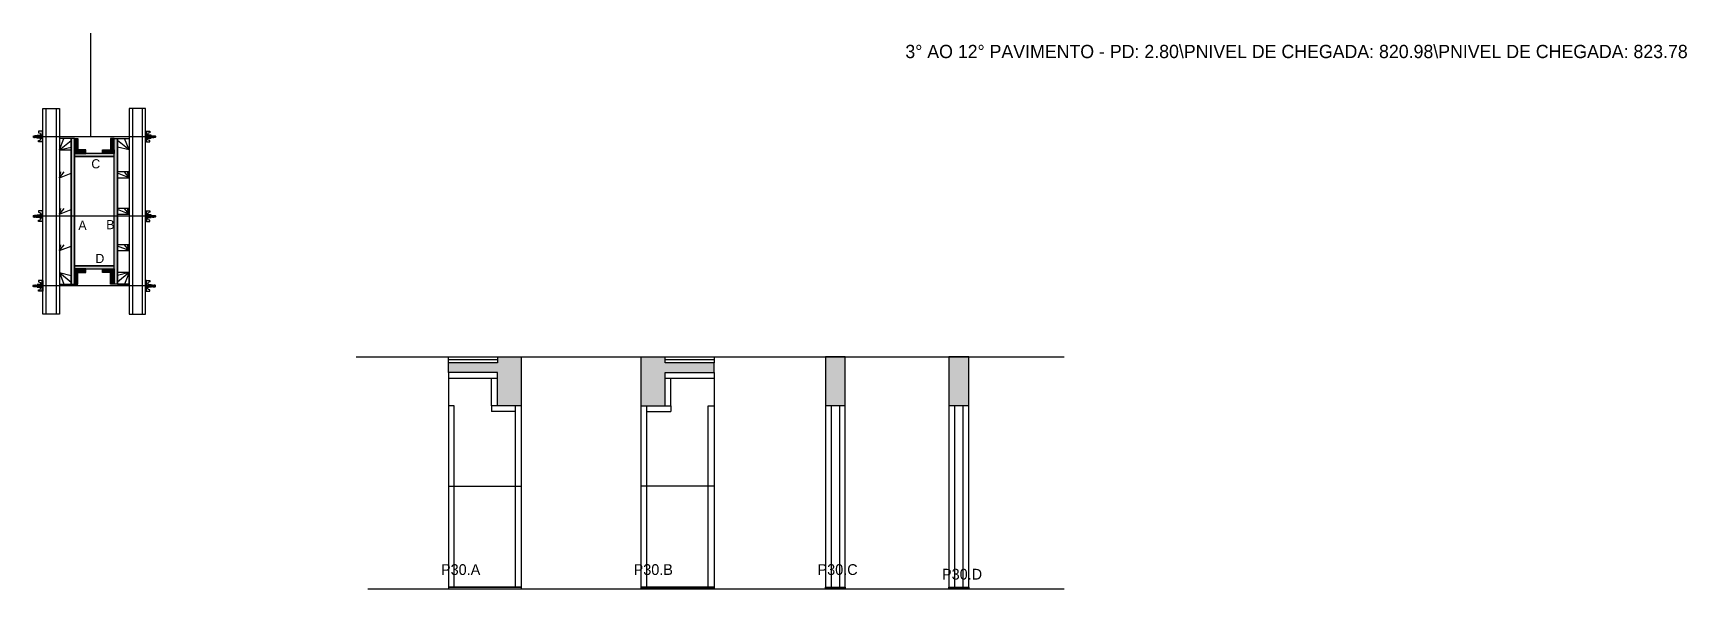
# Model space of a CAD drawing. Header units: metres. Extents: x 5874 to 7868, y 2929 to 3600.
import ezdxf

# ---------------------------------------------------------------- set-up
doc = ezdxf.new("R2010")
doc.units = ezdxf.units.M
for name, color, linetype in [('CHAPA', 7, 'Continuous'), ('COTA', 7, 'Continuous'), ('Hachura', 7, 'Continuous'), ('Madeira', 7, 'Continuous'), ('NOMENCLATURA', 7, 'Continuous'), ('Nível', 7, 'Continuous'), ('Painéis', 7, 'Continuous'), ('Perfil Metálico', 7, 'Continuous'), ('SARR_2.2x7', 7, 'Continuous'), ('SARRAFO', 7, 'Continuous'), ('Texto Seção', 7, 'Continuous'), ('TEXTO_GERAL', 7, 'Continuous')]:
    doc.layers.add(name, color=color, linetype=linetype)

msp = doc.modelspace()

# ---------------------------------------------------------------- hatches: boundary and pattern name
at = {"layer": 'COTA'}
h = msp.add_hatch(color=7, dxfattribs=at)
h.dxf.hatch_style = 1
h.paths.add_polyline_path([(6462.7, 3208.9), (6433.7, 3208.9), (6433.7, 3201.9), (6374.7, 3201.9), (6374.7, 3189.9), (6433.7, 3189.9), (6433.7, 3149.9), (6462.7, 3149.9), (6462.7, 3208.9)])
h = msp.add_hatch(color=7, dxfattribs=at)
h.dxf.hatch_style = 1
h.paths.add_polyline_path([(6635.9, 3189.9), (6694.9, 3189.9), (6694.9, 3201.9), (6635.9, 3201.9), (6635.9, 3208.9), (6606.9, 3208.9), (6606.9, 3149.9), (6635.9, 3149.9), (6635.9, 3189.9)])
h = msp.add_hatch(color=7, dxfattribs=at)
h.dxf.hatch_style = 1
h.paths.add_polyline_path([(6829.2, 3149.9), (6853.2, 3149.9), (6853.2, 3149.9), (6853.2, 3208.9), (6853.2, 3208.9), (6829.2, 3208.9), (6829.2, 3208.9), (6829.2, 3149.9)])
h = msp.add_hatch(color=7, dxfattribs=at)
h.dxf.hatch_style = 1
h.paths.add_polyline_path([(6978.1, 3149.9), (7002.1, 3149.9), (7002.1, 3149.9), (7002.1, 3208.9), (7002.1, 3208.9), (6978.1, 3208.9), (6978.1, 3208.9), (6978.1, 3149.9)])
at = {"layer": 'Hachura'}
h = msp.add_hatch(color=7, dxfattribs=at)
h.dxf.hatch_style = 1
h.paths.add_polyline_path([(5923.5, 3472.6), (5919.5, 3472.6), (5919.5, 3472.6), (5919.5, 3296.6), (5919.5, 3296.6), (5923.5, 3296.6), (5923.5, 3296.6), (5923.5, 3472.6)])
h = msp.add_hatch(color=7, dxfattribs=at)
h.dxf.hatch_style = 1
h.paths.add_polyline_path([(5923.5, 3458.6), (5927.9, 3458.6), (5927.9, 3458.6), (5927.9, 3472.6), (5927.9, 3472.6), (5923.5, 3472.6), (5923.5, 3472.6), (5923.5, 3458.6)])
h = msp.add_hatch(color=7, dxfattribs=at)
h.dxf.hatch_style = 1
h.paths.add_polyline_path([(5971.5, 3458.6), (5967.1, 3458.6), (5967.1, 3458.6), (5967.1, 3472.6), (5967.1, 3472.6), (5971.5, 3472.6), (5971.5, 3472.6), (5971.5, 3458.6)])
h = msp.add_hatch(color=7, dxfattribs=at)
h.dxf.hatch_style = 1
h.paths.add_polyline_path([(5971.5, 3472.6), (5975.5, 3472.6), (5975.5, 3472.6), (5975.5, 3296.6), (5975.5, 3296.6), (5971.5, 3296.6), (5971.5, 3296.6), (5971.5, 3472.6)])
h = msp.add_hatch(color=7, dxfattribs=at)
h.dxf.hatch_style = 1
h.paths.add_polyline_path([(5923.5, 3454.2), (5923.5, 3458.6), (5923.5, 3458.6), (5937.5, 3458.6), (5937.5, 3458.6), (5937.5, 3454.2), (5937.5, 3454.2), (5923.5, 3454.2)])
h = msp.add_hatch(color=7, dxfattribs=at)
h.dxf.hatch_style = 1
h.paths.add_polyline_path([(5971.5, 3450.6), (5971.5, 3454.2), (5971.5, 3454.2), (5923.5, 3454.2), (5923.5, 3454.2), (5923.5, 3450.6), (5923.5, 3450.6), (5971.5, 3450.6)])
h = msp.add_hatch(color=7, dxfattribs=at)
h.dxf.hatch_style = 1
h.paths.add_polyline_path([(5971.5, 3450.6), (5971.5, 3454.2), (5971.5, 3454.2), (5923.5, 3454.2), (5923.5, 3454.2), (5923.5, 3450.6), (5923.5, 3450.6), (5971.5, 3450.6)])
h = msp.add_hatch(color=7, dxfattribs=at)
h.dxf.hatch_style = 1
h.paths.add_polyline_path([(5971.5, 3454.2), (5971.5, 3458.6), (5971.5, 3458.6), (5957.5, 3458.6), (5957.5, 3458.6), (5957.5, 3454.2), (5957.5, 3454.2), (5971.5, 3454.2)])
h = msp.add_hatch(color=7, dxfattribs=at)
h.dxf.hatch_style = 1
h.paths.add_polyline_path([(5971.5, 3315), (5971.5, 3318.6), (5971.5, 3318.6), (5923.5, 3318.6), (5923.5, 3318.6), (5923.5, 3315), (5923.5, 3315), (5971.5, 3315)])
h = msp.add_hatch(color=7, dxfattribs=at)
h.dxf.hatch_style = 1
h.paths.add_polyline_path([(5971.5, 3315), (5971.5, 3318.6), (5971.5, 3318.6), (5923.5, 3318.6), (5923.5, 3318.6), (5923.5, 3315), (5923.5, 3315), (5971.5, 3315)])
h = msp.add_hatch(color=7, dxfattribs=at)
h.dxf.hatch_style = 1
h.paths.add_polyline_path([(5923.5, 3310.6), (5923.5, 3315), (5923.5, 3315), (5937.5, 3315), (5937.5, 3315), (5937.5, 3310.6), (5937.5, 3310.6), (5923.5, 3310.6)])
h = msp.add_hatch(color=7, dxfattribs=at)
h.dxf.hatch_style = 1
h.paths.add_polyline_path([(5971.5, 3310.6), (5971.5, 3315), (5971.5, 3315), (5957.5, 3315), (5957.5, 3315), (5957.5, 3310.6), (5957.5, 3310.6), (5971.5, 3310.6)])
h = msp.add_hatch(color=7, dxfattribs=at)
h.dxf.hatch_style = 1
h.paths.add_polyline_path([(5923.5, 3310.6), (5927.9, 3310.6), (5927.9, 3310.6), (5927.9, 3296.6), (5927.9, 3296.6), (5923.5, 3296.6), (5923.5, 3296.6), (5923.5, 3310.6)])
h = msp.add_hatch(color=7, dxfattribs=at)
h.dxf.hatch_style = 1
h.paths.add_polyline_path([(5971.5, 3310.6), (5967.1, 3310.6), (5967.1, 3310.6), (5967.1, 3296.6), (5967.1, 3296.6), (5971.5, 3296.6), (5971.5, 3296.6), (5971.5, 3310.6)])

# ---------------------------------------------------------------- linework, layer by layer
at = {"layer": 'CHAPA', "color": 7, "lineweight": 25}
for points in [[(5923.5, 3472.6), (5919.5, 3472.6), (5919.5, 3296.6), (5923.5, 3296.6)], [(5923.5, 3472.6), (5919.5, 3472.6), (5919.5, 3296.6), (5923.5, 3296.6)], [(5971.5, 3472.6), (5975.5, 3472.6), (5975.5, 3296.6), (5971.5, 3296.6)], [(5971.5, 3472.6), (5975.5, 3472.6), (5975.5, 3296.6), (5971.5, 3296.6)], [(5971.5, 3450.6), (5971.5, 3454.2), (5923.5, 3454.2), (5923.5, 3450.6)], [(5971.5, 3450.6), (5971.5, 3454.2), (5923.5, 3454.2), (5923.5, 3450.6)], [(5971.5, 3315), (5971.5, 3318.6), (5923.5, 3318.6), (5923.5, 3315)], [(5971.5, 3315), (5971.5, 3318.6), (5923.5, 3318.6), (5923.5, 3315)]]:
    msp.add_lwpolyline(points, close=True, dxfattribs=at)
at = {"layer": 'COTA', "color": 7, "lineweight": 25}
for p, q in [((6374.7, 3189.9), (6374.7, 3201.9)), ((6433.7, 3208.9), (6462.7, 3208.9)), ((6462.7, 3149.9), (6462.7, 3208.9)), ((6606.9, 3149.9), (6606.9, 3208.9)), ((6606.9, 3208.9), (6635.9, 3208.9)), ((6694.9, 3189.9), (6694.9, 3201.9))]:
    msp.add_line(p, q, dxfattribs=at)
for points in [[(6853.2, 3149.9), (6853.2, 3208.9), (6829.2, 3208.9), (6829.2, 3149.9)], [(7002.1, 3149.9), (7002.1, 3208.9), (6978.1, 3208.9), (6978.1, 3149.9)]]:
    msp.add_lwpolyline(points, dxfattribs=at)
at = {"layer": 'Defpoints', "color": 7, "lineweight": 25}
msp.add_line((5943.4, 3474.6), (5943.4, 3599.6), dxfattribs=at)
at = {"layer": 'Hachura', "color": 7, "lineweight": 25}
for p, q in [((5874.1, 3475.7), (5873.7, 3475.3)), ((5873.7, 3475.3), (5873.7, 3474.1)), ((5874.1, 3473.7), (5873.7, 3474.1)), ((5874.4, 3475.7), (5874.1, 3475.7)), ((5874.1, 3475.7), (5874.1, 3475.7)), ((5874.1, 3473.7), (5874.1, 3475.7)), ((5874.7, 3473.7), (5874.1, 3475)), ((5874.6, 3473.6), (5874.1, 3474.8)), ((5874.1, 3474.3), (5874.4, 3473.6)), ((5874.1, 3474), (5874.2, 3473.7)), ((5874.2, 3473.7), (5874.1, 3473.7)), ((5874.4, 3475.7), (5875.3, 3473.7)), ((5874.4, 3475.7), (5875.3, 3473.7)), ((5874.5, 3475.7), (5875.6, 3473.6)), ((5875.8, 3473.6), (5874.7, 3475.8)), ((5874.7, 3473.7), (5875.3, 3473.7)), ((5875.5, 3475.7), (5874.9, 3475.7)), ((5875.9, 3473.7), (5874.9, 3475.7)), ((5875.5, 3475.7), (5876.5, 3473.7)), ((5875.6, 3475.7), (5876.7, 3473.6)), ((5876.9, 3473.6), (5875.9, 3475.8)), ((5876.5, 3473.7), (5875.9, 3473.7)), ((5876.7, 3475.7), (5876.1, 3475.7)), ((5877, 3473.7), (5876.1, 3475.7)), ((5876.3, 3475.7), (5876.1, 3475.7)), ((5876.7, 3475.7), (5877.7, 3473.7)), ((5876.8, 3475.7), (5877.9, 3473.6)), ((5878.1, 3473.6), (5877, 3475.8)), ((5877.2, 3473.7), (5877, 3473.7)), ((5877.9, 3475.7), (5877.2, 3475.7)), ((5878.2, 3473.7), (5877.2, 3475.7)), ((5877.2, 3473.7), (5877.7, 3473.7)), ((5877.9, 3475.7), (5878.8, 3473.7)), ((5878.8, 3474.5), (5878.2, 3475.8)), ((5878.2, 3473.7), (5878.8, 3473.7)), ((5878.8, 3474.8), (5878.4, 3475.7)), ((5878.8, 3475.7), (5878.4, 3475.7)), ((6020.3, 3474.6), (5878.5, 3474.6)), ((5878.8, 3473), (5878.8, 3476.3)), ((5878.8, 3476.3), (5882, 3476.3)), ((5878.8, 3475.3), (5882, 3475.3)), ((5878.8, 3473.7), (5882, 3473.7)), ((5882, 3473), (5878.8, 3473)), ((5878.9, 3473), (5878.9, 3476.3)), ((5885.5, 3481.1), (5880.4, 3481.1)), ((5880.4, 3481.1), (5880.4, 3479.4)), ((5880.4, 3479.4), (5882.6, 3478.8)), ((5880.4, 3469.9), (5882.6, 3470.4)), ((5882, 3476.6), (5882, 3472.7)), ((5884.6, 3476.6), (5882, 3476.6)), ((5882, 3472.7), (5882, 3473)), ((5882, 3472.7), (5882, 3473)), ((5882, 3472.7), (5884.6, 3472.7)), ((5884.6, 3475), (5882.6, 3475)), ((5882.6, 3474.4), (5884.6, 3474.4)), ((5882.8, 3478.5), (5882.8, 3476.6)), ((5882.8, 3470.8), (5882.8, 3472.7)), ((5884.6, 3481.1), (5884.6, 3468.2)), ((5884.6, 3481.1), (5884.6, 3475.9)), ((5884.6, 3480.9), (5885.5, 3480.9)), ((5884.6, 3480.7), (5885.5, 3480.7)), ((5884.6, 3480.4), (5885.5, 3480.4)), ((5884.6, 3479.9), (5885.5, 3479.9)), ((5884.6, 3479.1), (5885.5, 3479.1)), ((5884.6, 3477.7), (5885.5, 3477.7)), ((5884.6, 3474.6), (5884.6, 3476.6)), ((5884.6, 3475.9), (5884.6, 3475.3)), ((5884.6, 3474.6), (5885.5, 3474.6)), ((5884.6, 3471.6), (5885.5, 3471.6)), ((5884.9, 3475.6), (5884.7, 3475.6)), ((5884.8, 3473.7), (5885.2, 3473.7)), ((5885.4, 3475.6), (5884.9, 3475.6)), ((5885.5, 3468.2), (5885.5, 3481.1)), ((5885.5, 3469.1), (5885.5, 3477)), ((6009.5, 3468.2), (6009.5, 3481.1)), ((6009.5, 3481.1), (6014.7, 3481.1)), ((6010.5, 3480.9), (6009.5, 3480.9)), ((6010.5, 3480.7), (6009.5, 3480.7)), ((6010.5, 3480.4), (6009.5, 3480.4)), ((6010.5, 3479.9), (6009.5, 3479.9)), ((6010.5, 3479.1), (6009.5, 3479.1)), ((6010.5, 3477.7), (6009.5, 3477.7)), ((6009.5, 3469.1), (6009.5, 3477)), ((6010.4, 3474.6), (6009.5, 3474.6)), ((6010.5, 3471.6), (6009.5, 3471.6)), ((6009.7, 3475.6), (6010.1, 3475.6)), ((6010.3, 3473.7), (6009.9, 3473.7)), ((6010.1, 3475.6), (6010.3, 3475.6)), ((6010.4, 3481.1), (6010.4, 3468.2)), ((6010.4, 3481.1), (6010.4, 3475.9)), ((6010.4, 3474.6), (6010.4, 3476.6)), ((6010.4, 3476.6), (6013, 3476.6)), ((6010.4, 3475.9), (6010.4, 3475.3)), ((6010.4, 3475), (6012.4, 3475)), ((6012.4, 3474.4), (6010.4, 3474.4)), ((6013, 3472.7), (6010.4, 3472.7)), ((6012.2, 3478.5), (6012.2, 3476.6)), ((6012.2, 3470.8), (6012.2, 3472.7)), ((6014.7, 3479.4), (6012.5, 3478.8)), ((6014.7, 3469.9), (6012.5, 3470.4)), ((6013, 3476.6), (6013, 3472.7)), ((6016.2, 3476.3), (6013, 3476.3)), ((6016.2, 3475.3), (6013, 3475.3)), ((6016.2, 3473.7), (6013, 3473.7)), ((6013, 3473), (6016.2, 3473)), ((6013, 3472.7), (6013, 3473)), ((6013, 3472.7), (6013, 3473)), ((6014.7, 3481.1), (6014.7, 3479.4)), ((6016.2, 3473), (6016.2, 3476.3)), ((6016.2, 3473), (6016.2, 3476.3)), ((6016.2, 3474.5), (6016.9, 3475.8)), ((6017.2, 3475.7), (6016.2, 3473.7)), ((6016.2, 3474.8), (6016.7, 3475.7)), ((6016.2, 3475.7), (6016.7, 3475.7)), ((6016.9, 3473.7), (6016.2, 3473.7)), ((6016.9, 3473.7), (6017.9, 3475.7)), ((6017, 3473.6), (6018, 3475.8)), ((6017.2, 3475.7), (6017.9, 3475.7)), ((6018.3, 3475.7), (6017.2, 3473.6)), ((6018.4, 3475.7), (6017.4, 3473.7)), ((6017.8, 3473.7), (6017.4, 3473.7)), ((6017.8, 3473.7), (6018, 3473.7)), ((6018, 3473.7), (6019, 3475.7)), ((6018.1, 3473.6), (6019.2, 3475.8)), ((6018.4, 3475.7), (6019, 3475.7)), ((6019.4, 3475.7), (6018.4, 3473.6)), ((6019.5, 3475.7), (6018.6, 3473.7)), ((6018.6, 3473.7), (6019.2, 3473.7)), ((6018.8, 3475.7), (6019, 3475.7)), ((6019.2, 3473.7), (6020.2, 3475.7)), ((6019.3, 3473.6), (6020.4, 3475.8)), ((6019.5, 3475.7), (6020.2, 3475.7)), ((6020.6, 3475.7), (6019.5, 3473.6)), ((6020.7, 3475.7), (6019.7, 3473.7)), ((6020.7, 3475.7), (6019.7, 3473.7)), ((6020.4, 3473.7), (6019.7, 3473.7)), ((6020.4, 3473.7), (6021, 3475)), ((6020.4, 3473.6), (6021, 3474.8)), ((6020.7, 3475.7), (6021, 3475.7)), ((6021, 3474.3), (6020.7, 3473.6)), ((6021, 3474), (6020.9, 3473.7)), ((6020.9, 3473.7), (6021, 3473.7)), ((6021, 3475.7), (6021, 3475.7)), ((6021, 3475.7), (6021.3, 3475.3)), ((6021, 3473.7), (6021, 3475.7)), ((6021, 3473.7), (6021.3, 3474.1)), ((6021.3, 3475.3), (6021.3, 3474.1)), ((5880.4, 3468.2), (5880.4, 3469.9)), ((5884.6, 3468.2), (5880.4, 3468.2)), ((5884.6, 3470.2), (5885.5, 3470.2)), ((5884.6, 3469.3), (5885.5, 3469.3)), ((5884.6, 3468.9), (5885.5, 3468.9)), ((5884.6, 3468.5), (5885.5, 3468.5)), ((5884.6, 3468.3), (5885.5, 3468.3)), ((5884.6, 3468.2), (5885.5, 3468.2)), ((6010.5, 3470.2), (6009.5, 3470.2)), ((6010.5, 3469.3), (6009.5, 3469.3)), ((6010.5, 3468.9), (6009.5, 3468.9)), ((6010.5, 3468.5), (6009.5, 3468.5)), ((6010.5, 3468.3), (6009.5, 3468.3)), ((6010.4, 3468.2), (6009.5, 3468.2)), ((6010.4, 3468.2), (6014.7, 3468.2)), ((6014.7, 3468.2), (6014.7, 3469.9)), ((5874.1, 3379.7), (5873.7, 3379.3)), ((5873.7, 3379.3), (5873.7, 3378.1)), ((5874.1, 3377.7), (5873.7, 3378.1)), ((5874.4, 3379.7), (5874.1, 3379.7)), ((5874.1, 3379.7), (5874.1, 3379.7)), ((5874.1, 3377.7), (5874.1, 3379.7)), ((5874.7, 3377.7), (5874.1, 3379)), ((5874.6, 3377.6), (5874.1, 3378.8)), ((5874.1, 3378.3), (5874.4, 3377.6)), ((5874.1, 3378), (5874.2, 3377.7)), ((5874.2, 3377.7), (5874.1, 3377.7)), ((5874.4, 3379.7), (5875.3, 3377.7)), ((5874.4, 3379.7), (5875.3, 3377.7)), ((5874.5, 3379.7), (5875.6, 3377.6)), ((5875.8, 3377.6), (5874.7, 3379.8)), ((5874.7, 3377.7), (5875.3, 3377.7)), ((5875.5, 3379.7), (5874.9, 3379.7)), ((5875.9, 3377.7), (5874.9, 3379.7)), ((5875.5, 3379.7), (5876.5, 3377.7)), ((5875.6, 3379.7), (5876.7, 3377.6)), ((5876.9, 3377.6), (5875.9, 3379.8)), ((5876.5, 3377.7), (5875.9, 3377.7)), ((5876.7, 3379.7), (5876.1, 3379.7)), ((5877, 3377.7), (5876.1, 3379.7)), ((5876.3, 3379.7), (5876.1, 3379.7)), ((5876.7, 3379.7), (5877.7, 3377.7)), ((5876.8, 3379.7), (5877.9, 3377.6)), ((5878.1, 3377.6), (5877, 3379.8)), ((5877.2, 3377.7), (5877, 3377.7)), ((5877.9, 3379.7), (5877.2, 3379.7)), ((5878.2, 3377.7), (5877.2, 3379.7)), ((5877.2, 3377.7), (5877.7, 3377.7)), ((5877.9, 3379.7), (5878.8, 3377.7)), ((5878.8, 3378.5), (5878.2, 3379.8)), ((5878.2, 3377.7), (5878.8, 3377.7)), ((5878.8, 3378.8), (5878.4, 3379.7)), ((5878.8, 3379.7), (5878.4, 3379.7)), ((6020.3, 3378.6), (5878.5, 3378.6)), ((5878.8, 3377), (5878.8, 3380.3)), ((5878.8, 3380.3), (5882, 3380.3)), ((5878.8, 3379.3), (5882, 3379.3)), ((5878.8, 3377.7), (5882, 3377.7)), ((5882, 3377), (5878.8, 3377)), ((5878.9, 3377), (5878.9, 3380.3)), ((5885.5, 3385.1), (5880.4, 3385.1)), ((5880.4, 3385.1), (5880.4, 3383.4)), ((5880.4, 3383.4), (5882.6, 3382.8)), ((5880.4, 3373.9), (5882.6, 3374.4)), ((5880.4, 3372.2), (5880.4, 3373.9)), ((5884.6, 3372.2), (5880.4, 3372.2)), ((5882, 3380.6), (5882, 3376.7)), ((5884.6, 3380.6), (5882, 3380.6)), ((5882, 3376.7), (5882, 3377)), ((5882, 3376.7), (5882, 3377)), ((5882, 3376.7), (5884.6, 3376.7)), ((5884.6, 3379), (5882.6, 3379)), ((5882.6, 3378.4), (5884.6, 3378.4)), ((5882.8, 3382.5), (5882.8, 3380.6)), ((5882.8, 3374.8), (5882.8, 3376.7)), ((5884.6, 3385.1), (5884.6, 3372.2)), ((5884.6, 3385.1), (5884.6, 3379.9)), ((5884.6, 3384.9), (5885.5, 3384.9)), ((5884.6, 3384.7), (5885.5, 3384.7)), ((5884.6, 3384.4), (5885.5, 3384.4)), ((5884.6, 3383.9), (5885.5, 3383.9)), ((5884.6, 3383.1), (5885.5, 3383.1)), ((5884.6, 3381.7), (5885.5, 3381.7)), ((5884.6, 3378.6), (5884.6, 3380.6)), ((5884.6, 3379.9), (5884.6, 3379.3)), ((5884.6, 3378.6), (5885.5, 3378.6)), ((5884.6, 3375.6), (5885.5, 3375.6)), ((5884.6, 3374.2), (5885.5, 3374.2)), ((5884.6, 3373.3), (5885.5, 3373.3)), ((5884.6, 3372.9), (5885.5, 3372.9)), ((5884.6, 3372.5), (5885.5, 3372.5)), ((5884.6, 3372.3), (5885.5, 3372.3)), ((5884.6, 3372.2), (5885.5, 3372.2)), ((5884.9, 3379.6), (5884.7, 3379.6)), ((5884.8, 3377.7), (5885.2, 3377.7)), ((5885.4, 3379.6), (5884.9, 3379.6)), ((5885.5, 3372.2), (5885.5, 3385.1)), ((5885.5, 3373.1), (5885.5, 3381)), ((6009.5, 3372.2), (6009.5, 3385.1)), ((6009.5, 3385.1), (6014.7, 3385.1)), ((6010.5, 3384.9), (6009.5, 3384.9)), ((6010.5, 3384.7), (6009.5, 3384.7)), ((6010.5, 3384.4), (6009.5, 3384.4)), ((6010.5, 3383.9), (6009.5, 3383.9)), ((6010.5, 3383.1), (6009.5, 3383.1)), ((6010.5, 3381.7), (6009.5, 3381.7)), ((6009.5, 3373.1), (6009.5, 3381)), ((6010.4, 3378.6), (6009.5, 3378.6)), ((6010.5, 3375.6), (6009.5, 3375.6)), ((6010.5, 3374.2), (6009.5, 3374.2)), ((6010.5, 3373.3), (6009.5, 3373.3)), ((6010.5, 3372.9), (6009.5, 3372.9)), ((6010.5, 3372.5), (6009.5, 3372.5)), ((6010.5, 3372.3), (6009.5, 3372.3)), ((6010.4, 3372.2), (6009.5, 3372.2)), ((6009.7, 3379.6), (6010.1, 3379.6)), ((6010.3, 3377.7), (6009.9, 3377.7)), ((6010.1, 3379.6), (6010.3, 3379.6)), ((6010.4, 3385.1), (6010.4, 3372.2)), ((6010.4, 3385.1), (6010.4, 3379.9)), ((6010.4, 3378.6), (6010.4, 3380.6)), ((6010.4, 3380.6), (6013, 3380.6)), ((6010.4, 3379.9), (6010.4, 3379.3)), ((6010.4, 3379), (6012.4, 3379)), ((6012.4, 3378.4), (6010.4, 3378.4)), ((6013, 3376.7), (6010.4, 3376.7)), ((6010.4, 3372.2), (6014.7, 3372.2)), ((6012.2, 3382.5), (6012.2, 3380.6)), ((6012.2, 3374.8), (6012.2, 3376.7)), ((6014.7, 3383.4), (6012.5, 3382.8)), ((6014.7, 3373.9), (6012.5, 3374.4)), ((6013, 3380.6), (6013, 3376.7)), ((6016.2, 3380.3), (6013, 3380.3)), ((6016.2, 3379.3), (6013, 3379.3)), ((6016.2, 3377.7), (6013, 3377.7)), ((6013, 3377), (6016.2, 3377)), ((6013, 3376.7), (6013, 3377)), ((6013, 3376.7), (6013, 3377)), ((6014.7, 3385.1), (6014.7, 3383.4)), ((6014.7, 3372.2), (6014.7, 3373.9)), ((6016.2, 3377), (6016.2, 3380.3)), ((6016.2, 3377), (6016.2, 3380.3)), ((6016.2, 3378.5), (6016.9, 3379.8)), ((6017.2, 3379.7), (6016.2, 3377.7)), ((6016.2, 3378.8), (6016.7, 3379.7)), ((6016.2, 3379.7), (6016.7, 3379.7)), ((6016.9, 3377.7), (6016.2, 3377.7)), ((6016.9, 3377.7), (6017.9, 3379.7)), ((6017, 3377.6), (6018, 3379.8)), ((6017.2, 3379.7), (6017.9, 3379.7)), ((6018.3, 3379.7), (6017.2, 3377.6)), ((6018.4, 3379.7), (6017.4, 3377.7)), ((6017.8, 3377.7), (6017.4, 3377.7)), ((6017.8, 3377.7), (6018, 3377.7)), ((6018, 3377.7), (6019, 3379.7)), ((6018.1, 3377.6), (6019.2, 3379.8)), ((6018.4, 3379.7), (6019, 3379.7)), ((6019.4, 3379.7), (6018.4, 3377.6)), ((6019.5, 3379.7), (6018.6, 3377.7)), ((6018.6, 3377.7), (6019.2, 3377.7)), ((6018.8, 3379.7), (6019, 3379.7)), ((6019.2, 3377.7), (6020.2, 3379.7)), ((6019.3, 3377.6), (6020.4, 3379.8)), ((6019.5, 3379.7), (6020.2, 3379.7)), ((6020.6, 3379.7), (6019.5, 3377.6)), ((6020.7, 3379.7), (6019.7, 3377.7)), ((6020.7, 3379.7), (6019.7, 3377.7)), ((6020.4, 3377.7), (6019.7, 3377.7)), ((6020.4, 3377.7), (6021, 3379)), ((6020.4, 3377.6), (6021, 3378.8)), ((6020.7, 3379.7), (6021, 3379.7)), ((6021, 3378.3), (6020.7, 3377.6)), ((6021, 3378), (6020.9, 3377.7)), ((6020.9, 3377.7), (6021, 3377.7)), ((6021, 3379.7), (6021, 3379.7)), ((6021, 3379.7), (6021.3, 3379.3)), ((6021, 3377.7), (6021, 3379.7)), ((6021, 3377.7), (6021.3, 3378.1)), ((6021.3, 3379.3), (6021.3, 3378.1)), ((5874.1, 3295.5), (5873.7, 3295.2)), ((5873.7, 3293.9), (5873.7, 3295.2)), ((5874.1, 3293.6), (5873.7, 3293.9)), ((5874.1, 3295), (5874.4, 3295.7)), ((5874.6, 3295.6), (5874.1, 3294.5)), ((5874.1, 3295.3), (5874.2, 3295.5)), ((5874.2, 3295.5), (5874.1, 3295.5)), ((5874.7, 3295.5), (5874.1, 3294.2)), ((5874.1, 3295.5), (5874.1, 3293.6)), ((5874.4, 3293.6), (5874.1, 3293.6)), ((5874.1, 3293.6), (5874.1, 3293.6)), ((5874.4, 3293.6), (5875.3, 3295.5)), ((5874.4, 3293.6), (5875.3, 3295.5)), ((5874.5, 3293.5), (5875.6, 3295.7)), ((5875.8, 3295.6), (5874.7, 3293.5)), ((5874.7, 3295.5), (5875.3, 3295.5)), ((5875.9, 3295.5), (5874.9, 3293.6)), ((5875.5, 3293.6), (5874.9, 3293.6)), ((5875.5, 3293.6), (5876.5, 3295.5)), ((5875.6, 3293.5), (5876.7, 3295.7)), ((5876.9, 3295.6), (5875.9, 3293.5)), ((5876.5, 3295.5), (5875.9, 3295.5)), ((5877, 3295.5), (5876.1, 3293.6)), ((5876.7, 3293.6), (5876.1, 3293.6)), ((5876.3, 3293.6), (5876.1, 3293.6)), ((5876.7, 3293.6), (5877.7, 3295.5)), ((5876.8, 3293.5), (5877.9, 3295.7)), ((5878.1, 3295.6), (5877, 3293.5)), ((5877.2, 3295.5), (5877, 3295.5)), ((5877.2, 3295.5), (5877.7, 3295.5)), ((5878.2, 3295.5), (5877.2, 3293.6)), ((5877.9, 3293.6), (5877.2, 3293.6)), ((5877.9, 3293.6), (5878.8, 3295.5)), ((5878.2, 3295.5), (5878.8, 3295.5)), ((5878.8, 3294.8), (5878.2, 3293.5)), ((5878.8, 3294.5), (5878.4, 3293.6)), ((5878.8, 3293.6), (5878.4, 3293.6)), ((6020.3, 3294.6), (5878.5, 3294.6)), ((5878.8, 3296.3), (5878.8, 3293)), ((5882, 3296.3), (5878.8, 3296.3)), ((5878.8, 3295.5), (5882, 3295.5)), ((5878.8, 3294), (5882, 3294)), ((5878.8, 3293), (5882, 3293)), ((5878.9, 3296.3), (5878.9, 3293)), ((5884.6, 3301.1), (5880.4, 3301.1)), ((5880.4, 3301.1), (5880.4, 3299.4)), ((5880.4, 3299.4), (5882.6, 3298.8)), ((5882, 3292.7), (5882, 3296.6)), ((5882, 3296.6), (5884.6, 3296.6)), ((5882, 3296.6), (5882, 3296.3)), ((5882, 3296.6), (5882, 3296.3)), ((5884.6, 3292.7), (5882, 3292.7)), ((5882.6, 3294.8), (5884.6, 3294.8)), ((5884.6, 3294.3), (5882.6, 3294.3)), ((5882.8, 3298.5), (5882.8, 3296.6)), ((5882.8, 3290.8), (5882.8, 3292.7)), ((5884.6, 3288.2), (5884.6, 3301.1)), ((5884.6, 3301.1), (5885.5, 3301.1)), ((5884.6, 3300.9), (5885.5, 3300.9)), ((5884.6, 3300.7), (5885.5, 3300.7)), ((5884.6, 3300.4), (5885.5, 3300.4)), ((5884.6, 3299.9), (5885.5, 3299.9)), ((5884.6, 3299.1), (5885.5, 3299.1)), ((5884.6, 3297.7), (5885.5, 3297.7)), ((5884.6, 3294.6), (5884.6, 3292.7)), ((5884.6, 3294.6), (5885.5, 3294.6)), ((5884.6, 3293.3), (5884.6, 3294)), ((5884.6, 3288.2), (5884.6, 3293.3)), ((5884.6, 3291.6), (5885.5, 3291.6)), ((5884.9, 3293.7), (5884.7, 3293.7)), ((5884.8, 3295.6), (5885.2, 3295.6)), ((5885.4, 3293.7), (5884.9, 3293.7)), ((5885.5, 3301.1), (5885.5, 3288.2)), ((5885.5, 3300.1), (5885.5, 3292.3)), ((6009.5, 3301.1), (6009.5, 3288.2)), ((6010.4, 3301.1), (6009.5, 3301.1)), ((6010.5, 3300.9), (6009.5, 3300.9)), ((6010.5, 3300.7), (6009.5, 3300.7)), ((6010.5, 3300.4), (6009.5, 3300.4)), ((6009.5, 3300.1), (6009.5, 3292.3)), ((6010.5, 3299.9), (6009.5, 3299.9)), ((6010.5, 3299.1), (6009.5, 3299.1)), ((6010.5, 3297.7), (6009.5, 3297.7)), ((6010.4, 3294.6), (6009.5, 3294.6)), ((6010.5, 3291.6), (6009.5, 3291.6)), ((6009.7, 3293.7), (6010.1, 3293.7)), ((6010.3, 3295.6), (6009.9, 3295.6)), ((6010.1, 3293.7), (6010.3, 3293.7)), ((6010.4, 3288.2), (6010.4, 3301.1)), ((6010.4, 3301.1), (6014.7, 3301.1)), ((6013, 3296.6), (6010.4, 3296.6)), ((6012.4, 3294.8), (6010.4, 3294.8)), ((6010.4, 3294.6), (6010.4, 3292.7)), ((6010.4, 3294.3), (6012.4, 3294.3)), ((6010.4, 3293.3), (6010.4, 3294)), ((6010.4, 3288.2), (6010.4, 3293.3)), ((6010.4, 3292.7), (6013, 3292.7)), ((6012.2, 3298.5), (6012.2, 3296.6)), ((6012.2, 3290.8), (6012.2, 3292.7)), ((6014.7, 3299.4), (6012.5, 3298.8)), ((6013, 3292.7), (6013, 3296.6)), ((6013, 3296.6), (6013, 3296.3)), ((6013, 3296.6), (6013, 3296.3)), ((6013, 3296.3), (6016.2, 3296.3)), ((6016.2, 3295.5), (6013, 3295.5)), ((6016.2, 3294), (6013, 3294)), ((6016.2, 3293), (6013, 3293)), ((6014.7, 3301.1), (6014.7, 3299.4)), ((6016.2, 3296.3), (6016.2, 3293)), ((6016.2, 3296.3), (6016.2, 3293)), ((6016.9, 3295.5), (6016.2, 3295.5)), ((6017.2, 3293.6), (6016.2, 3295.5)), ((6016.2, 3294.8), (6016.9, 3293.5)), ((6016.2, 3294.5), (6016.7, 3293.6)), ((6016.2, 3293.6), (6016.7, 3293.6)), ((6016.9, 3295.5), (6017.9, 3293.6)), ((6017, 3295.6), (6018, 3293.5)), ((6018.3, 3293.5), (6017.2, 3295.7)), ((6017.2, 3293.6), (6017.9, 3293.6)), ((6017.8, 3295.5), (6017.4, 3295.5)), ((6018.4, 3293.6), (6017.4, 3295.5)), ((6017.8, 3295.5), (6018, 3295.5)), ((6018, 3295.5), (6019, 3293.6)), ((6018.1, 3295.6), (6019.2, 3293.5)), ((6019.4, 3293.5), (6018.4, 3295.7)), ((6018.4, 3293.6), (6019, 3293.6)), ((6018.6, 3295.5), (6019.2, 3295.5)), ((6019.5, 3293.6), (6018.6, 3295.5)), ((6018.8, 3293.6), (6019, 3293.6)), ((6019.2, 3295.5), (6020.2, 3293.6)), ((6019.3, 3295.6), (6020.4, 3293.5)), ((6020.6, 3293.5), (6019.5, 3295.7)), ((6019.5, 3293.6), (6020.2, 3293.6)), ((6020.7, 3293.6), (6019.7, 3295.5)), ((6020.4, 3295.5), (6019.7, 3295.5)), ((6020.7, 3293.6), (6019.7, 3295.5)), ((6020.4, 3295.6), (6021, 3294.5)), ((6020.4, 3295.5), (6021, 3294.2)), ((6021, 3295), (6020.7, 3295.7)), ((6020.7, 3293.6), (6021, 3293.6)), ((6021, 3295.3), (6020.9, 3295.5)), ((6020.9, 3295.5), (6021, 3295.5)), ((6021, 3295.5), (6021.3, 3295.2)), ((6021, 3295.5), (6021, 3293.6)), ((6021, 3293.6), (6021.3, 3293.9)), ((6021, 3293.6), (6021, 3293.6)), ((6021.3, 3293.9), (6021.3, 3295.2)), ((5880.4, 3289.9), (5882.6, 3290.4)), ((5880.4, 3288.2), (5880.4, 3289.9)), ((5885.5, 3288.2), (5880.4, 3288.2)), ((5884.6, 3290.2), (5885.5, 3290.2)), ((5884.6, 3289.3), (5885.5, 3289.3)), ((5884.6, 3288.9), (5885.5, 3288.9)), ((5884.6, 3288.5), (5885.5, 3288.5)), ((5884.6, 3288.3), (5885.5, 3288.3)), ((6010.5, 3290.2), (6009.5, 3290.2)), ((6010.5, 3289.3), (6009.5, 3289.3)), ((6010.5, 3288.9), (6009.5, 3288.9)), ((6010.5, 3288.5), (6009.5, 3288.5)), ((6010.5, 3288.3), (6009.5, 3288.3)), ((6009.5, 3288.2), (6014.7, 3288.2)), ((6014.7, 3289.9), (6012.5, 3290.4)), ((6014.7, 3288.2), (6014.7, 3289.9))]:
    msp.add_line(p, q, dxfattribs=at)
at = {"layer": 'Madeira', "color": 7, "lineweight": 25}
for p, q in [((5905.5, 3458.6), (5910.9, 3472.6)), ((5989.5, 3458.6), (5984.1, 3472.6)), ((5905.5, 3458.6), (5919.5, 3470.1)), ((5905.5, 3458.6), (5919.5, 3462.1)), ((5989.5, 3458.6), (5975.5, 3470.1)), ((5989.5, 3458.6), (5975.5, 3462.1)), ((5905.5, 3425.1), (5911.3, 3432.1)), ((5905.5, 3425.1), (5907.3, 3432.1)), ((5905.5, 3425.1), (5919.5, 3430.6)), ((5989.5, 3425.1), (5975.5, 3430.6)), ((5989.5, 3425.1), (5983.8, 3432.1)), ((5989.5, 3425.1), (5987.8, 3432.1)), ((5905.5, 3381.1), (5911.3, 3388.1)), ((5905.5, 3381.1), (5907.3, 3388.1)), ((5905.5, 3381.1), (5919.5, 3386.6)), ((5989.5, 3381.1), (5975.5, 3386.6)), ((5989.5, 3381.1), (5983.8, 3388.1)), ((5989.5, 3381.1), (5987.8, 3388.1)), ((5905.5, 3337.1), (5911.3, 3344.1)), ((5905.5, 3337.1), (5907.3, 3344.1)), ((5905.5, 3337.1), (5919.5, 3342.6)), ((5989.5, 3337.1), (5975.5, 3342.6)), ((5989.5, 3337.1), (5983.8, 3344.1)), ((5989.5, 3337.1), (5987.8, 3344.1)), ((5905.5, 3310.6), (5919.5, 3299.1)), ((5905.5, 3310.6), (5919.5, 3307.2)), ((5905.5, 3310.6), (5911, 3296.6)), ((5989.5, 3310.6), (5975.5, 3299.1)), ((5989.5, 3310.6), (5975.5, 3307.2)), ((5989.5, 3310.6), (5984.1, 3296.6))]:
    msp.add_line(p, q, dxfattribs=at)
for points in [[(5905.5, 3458.6), (5919.5, 3458.6), (5919.5, 3472.6), (5905.5, 3472.6)], [(5905.5, 3296.6), (5919.5, 3296.6), (5919.5, 3472.6), (5905.5, 3472.6)], [(5989.5, 3296.6), (5975.5, 3296.6), (5975.5, 3472.6), (5989.5, 3472.6)], [(5989.5, 3425.1), (5989.5, 3432.1), (5975.5, 3432.1), (5975.5, 3425.1)], [(5989.5, 3381.1), (5989.5, 3388.1), (5975.5, 3388.1), (5975.5, 3381.1)], [(5989.5, 3337.1), (5989.5, 3344.1), (5975.5, 3344.1), (5975.5, 3337.1)], [(5989.5, 3310.6), (5975.5, 3310.6), (5975.5, 3296.6), (5989.5, 3296.6)]]:
    msp.add_lwpolyline(points, close=True, dxfattribs=at)
at = {"layer": 'Nível', "color": 7, "lineweight": 25}
for p, q in [((6263.5, 3208.9), (7117.2, 3208.9)), ((6277.4, 2928.9), (7117.2, 2928.9))]:
    msp.add_line(p, q, dxfattribs=at)
at = {"layer": 'Painéis', "color": 7, "lineweight": 25}
for p, q in [((6374.7, 3189.9), (6374.7, 3149.9)), ((6433.7, 3189.9), (6374.7, 3189.9)), ((6433.7, 3149.9), (6433.7, 3189.9)), ((6635.9, 3189.9), (6694.9, 3189.9)), ((6635.9, 3149.9), (6635.9, 3189.9)), ((6694.9, 3189.9), (6694.9, 3149.9)), ((6374.7, 3149.9), (6374.7, 2928.9)), ((6462.7, 3149.9), (6433.7, 3149.9)), ((6462.7, 3149.9), (6433.7, 3149.9)), ((6462.7, 2928.9), (6462.7, 3149.9)), ((6462.7, 3149.9), (6462.7, 3149.9)), ((6606.9, 2928.9), (6606.9, 3149.9)), ((6606.9, 3149.9), (6606.9, 3149.9)), ((6606.9, 3149.9), (6635.9, 3149.9)), ((6606.9, 3149.9), (6635.9, 3149.9)), ((6606.9, 3149.9), (6635.9, 3149.9)), ((6694.9, 3149.9), (6694.9, 2928.9)), ((6829.2, 3149.9), (6829.2, 2930.9)), ((6853.2, 3149.9), (6829.2, 3149.9)), ((6853.2, 2930.9), (6853.2, 3149.9)), ((6978.1, 3149.9), (6978.1, 2930.9)), ((7002.1, 3149.9), (6978.1, 3149.9)), ((7002.1, 2930.9), (7002.1, 3149.9)), ((6374.7, 3052.9), (6462.7, 3052.9)), ((6694.9, 3052.9), (6606.9, 3052.9)), ((6374.7, 2930.9), (6462.7, 2930.9)), ((6694.9, 2930.9), (6606.9, 2930.9)), ((6829.2, 2930.9), (6853.2, 2930.9)), ((6978.1, 2930.9), (7002.1, 2930.9))]:
    msp.add_line(p, q, dxfattribs=at)
for points in [[(5923.5, 3318.6), (5971.5, 3318.6), (5971.5, 3450.6), (5923.5, 3450.6)], [(6433.7, 3201.9), (6374.7, 3201.9), (6374.7, 3208.9), (6433.7, 3208.9)], [(6694.9, 3201.9), (6635.9, 3201.9), (6635.9, 3208.9), (6694.9, 3208.9)], [(6462.7, 2930.9), (6374.7, 2930.9), (6374.7, 2928.9), (6462.7, 2928.9)], [(6606.9, 2930.9), (6694.9, 2930.9), (6694.9, 2928.9), (6606.9, 2928.9)], [(6829.2, 2930.9), (6853.2, 2930.9), (6853.2, 2928.9), (6829.2, 2928.9)], [(6978.1, 2930.9), (7002.1, 2930.9), (7002.1, 2928.9), (6978.1, 2928.9)]]:
    msp.add_lwpolyline(points, close=True, dxfattribs=at)
at = {"layer": 'Perfil Metálico', "color": 7, "lineweight": 25}
for points in [[(5885.5, 3508.6), (5905.5, 3508.6), (5905.5, 3260.6), (5885.5, 3260.6)], [(5901.5, 3260.6), (5889.5, 3260.6), (5889.5, 3508.6), (5901.5, 3508.6)], [(6009.5, 3508.6), (5989.5, 3508.6), (5989.5, 3260.6), (6009.5, 3260.6)], [(5993.5, 3260.6), (6005.5, 3260.6), (6005.5, 3508.6), (5993.5, 3508.6)]]:
    msp.add_lwpolyline(points, close=True, dxfattribs=at)
at = {"layer": 'SARR_2.2x7', "color": 7, "lineweight": 25}
for p, q in [((6433.7, 3205.4), (6374.7, 3205.4)), ((6694.9, 3205.4), (6635.9, 3205.4)), ((6433.7, 3182.9), (6374.7, 3182.9)), ((6426.7, 3149.9), (6426.7, 3182.9)), ((6694.9, 3182.9), (6635.9, 3182.9)), ((6642.9, 3149.9), (6642.9, 3182.9)), ((6381.7, 3149.9), (6374.7, 3149.9)), ((6381.7, 3052.9), (6381.7, 3149.9)), ((6381.7, 3149.9), (6381.7, 3149.9)), ((6433.7, 3149.9), (6426.7, 3149.9)), ((6426.7, 3149.9), (6426.7, 3142.9)), ((6455.7, 3142.9), (6426.7, 3142.9)), ((6455.7, 3052.9), (6455.7, 3149.9)), ((6455.7, 3149.9), (6455.7, 3149.9)), ((6613.9, 3052.9), (6613.9, 3149.9)), ((6613.9, 3149.9), (6613.9, 3149.9)), ((6613.9, 3142.9), (6642.9, 3142.9)), ((6635.9, 3149.9), (6642.9, 3149.9)), ((6642.9, 3149.9), (6642.9, 3142.9)), ((6687.9, 3052.9), (6687.9, 3149.9)), ((6687.9, 3149.9), (6694.9, 3149.9)), ((6836.2, 3149.9), (6836.2, 2930.9)), ((6846.2, 3149.9), (6846.2, 2930.9)), ((6985.1, 3149.9), (6985.1, 2930.9)), ((6995.1, 3149.9), (6995.1, 2930.9)), ((6381.7, 2930.9), (6381.7, 3052.9)), ((6455.7, 2930.9), (6455.7, 3052.9)), ((6613.9, 2930.9), (6613.9, 3052.9)), ((6687.9, 2930.9), (6687.9, 3052.9)), ((6381.7, 2930.9), (6381.7, 2930.9)), ((6455.7, 2930.9), (6455.7, 2930.9)), ((6613.9, 2930.9), (6613.9, 2930.9)), ((6687.9, 2930.9), (6687.9, 2930.9))]:
    msp.add_line(p, q, dxfattribs=at)
at = {"layer": 'SARRAFO', "color": 7, "lineweight": 25}
for points in [[(5927.9, 3472.6), (5927.9, 3458.6), (5923.5, 3458.6), (5923.5, 3472.6)], [(5967.1, 3472.6), (5967.1, 3458.6), (5971.5, 3458.6), (5971.5, 3472.6)], [(5937.5, 3458.6), (5923.5, 3458.6), (5923.5, 3454.2), (5937.5, 3454.2)], [(5957.5, 3458.6), (5971.5, 3458.6), (5971.5, 3454.2), (5957.5, 3454.2)], [(5937.5, 3315), (5923.5, 3315), (5923.5, 3310.6), (5937.5, 3310.6)], [(5957.5, 3315), (5971.5, 3315), (5971.5, 3310.6), (5957.5, 3310.6)], [(5927.9, 3296.6), (5927.9, 3310.6), (5923.5, 3310.6), (5923.5, 3296.6)], [(5967.1, 3296.6), (5967.1, 3310.6), (5971.5, 3310.6), (5971.5, 3296.6)]]:
    msp.add_lwpolyline(points, close=True, dxfattribs=at)

# ---------------------------------------------------------------- texts
at = {"layer": 'NOMENCLATURA', "color": 7, "lineweight": 25}
msp.add_text('3° AO 12° PAVIMENTO - PD: 2.80\\PNIVEL DE CHEGADA: 820.98\\PNIVEL DE CHEGADA: 823.78', height=16, dxfattribs=at).set_placement((6925.7, 3569.4))
at = {"layer": 'Texto Seção', "color": 7, "lineweight": 25}
for s, p in [('P30.A', (6365.7, 2945.8)), ('P30.B', (6598, 2945.8)), ('P30.C', (6819.8, 2945.8)), ('P30.D', (6969.9, 2940.2))]:
    msp.add_text(s, height=13, dxfattribs=at).set_placement(p)
at = {"layer": 'TEXTO_GERAL', "color": 7, "lineweight": 25}
for s, p in [('C', (5944, 3436.4)), ('A', (5928.4, 3362.2)), ('B', (5962.1, 3363)), ('D', (5949, 3322.2))]:
    msp.add_text(s, height=11, dxfattribs=at).set_placement(p)

doc.saveas('drawing.dxf')
